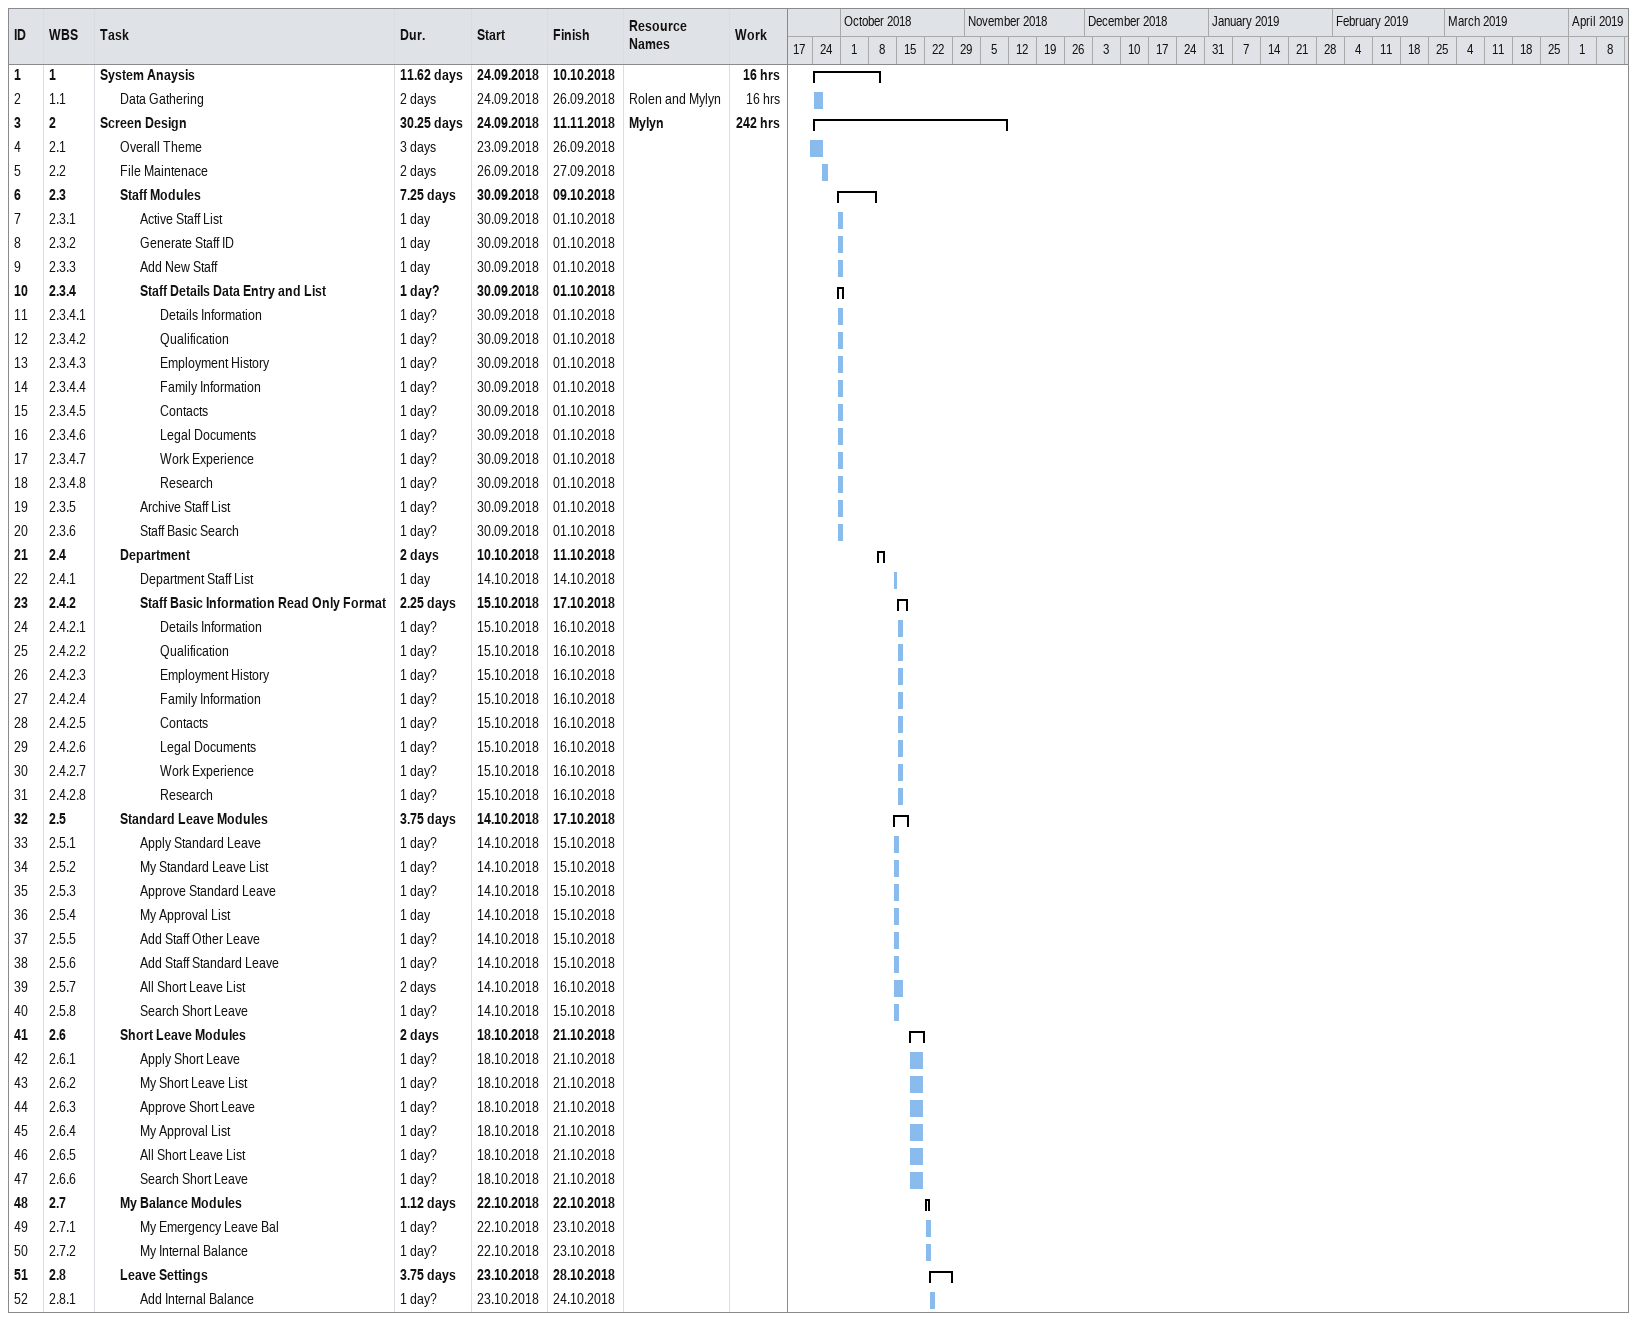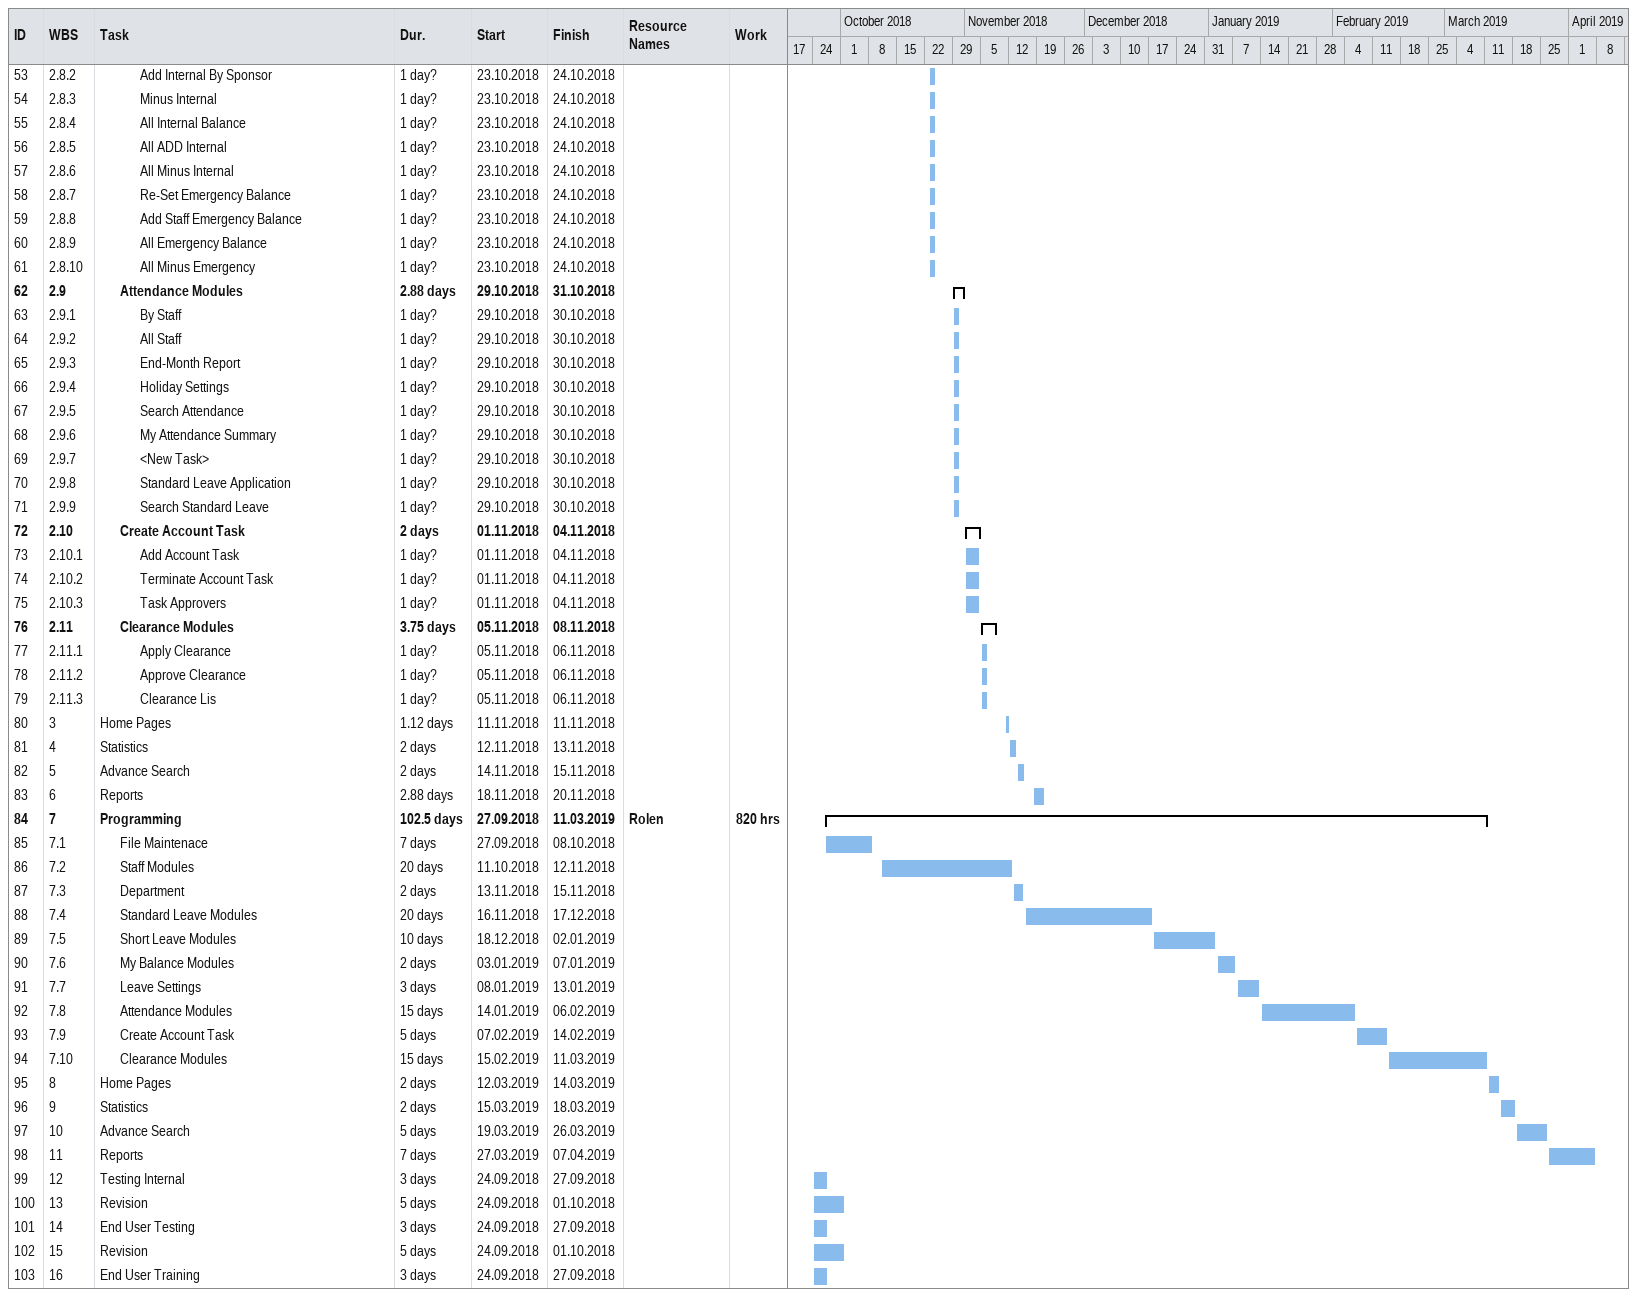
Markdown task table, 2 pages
| ID | WBS | Task | Duration | Start | Finish | Resources | Work (h) |
|---|---|---|---|---|---|---|---|
| 1 | 1 | **System Anaysis** | 11.62d | 2018-09-24 | 2018-10-10 |  | 16 |
| 2 | 1.1 | Data Gathering | 2d | 2018-09-24 | 2018-09-26 | Rolen and Mylyn | 16 |
| 3 | 2 | **Screen Design** | 30.25d | 2018-09-24 | 2018-11-11 | Mylyn | 242 |
| 4 | 2.1 | Overall Theme | 3d | 2018-09-23 | 2018-09-26 |  |  |
| 5 | 2.2 | File Maintenace | 2d | 2018-09-26 | 2018-09-27 |  |  |
| 6 | 2.3 | **Staff Modules** | 7.25d | 2018-09-30 | 2018-10-09 |  |  |
| 7 | 2.3.1 | Active Staff List | 1d | 2018-09-30 | 2018-10-01 |  |  |
| 8 | 2.3.2 | Generate Staff ID | 1d | 2018-09-30 | 2018-10-01 |  |  |
| 9 | 2.3.3 | Add New Staff | 1d | 2018-09-30 | 2018-10-01 |  |  |
| 10 | 2.3.4 | **Staff Details Data Entry and List** | 1d? | 2018-09-30 | 2018-10-01 |  |  |
| 11 | 2.3.4.1 | Details Information | 1d? | 2018-09-30 | 2018-10-01 |  |  |
| 12 | 2.3.4.2 | Qualification | 1d? | 2018-09-30 | 2018-10-01 |  |  |
| 13 | 2.3.4.3 | Employment History | 1d? | 2018-09-30 | 2018-10-01 |  |  |
| 14 | 2.3.4.4 | Family Information | 1d? | 2018-09-30 | 2018-10-01 |  |  |
| 15 | 2.3.4.5 | Contacts | 1d? | 2018-09-30 | 2018-10-01 |  |  |
| 16 | 2.3.4.6 | Legal Documents | 1d? | 2018-09-30 | 2018-10-01 |  |  |
| 17 | 2.3.4.7 | Work Experience | 1d? | 2018-09-30 | 2018-10-01 |  |  |
| 18 | 2.3.4.8 | Research | 1d? | 2018-09-30 | 2018-10-01 |  |  |
| 19 | 2.3.5 | Archive Staff List | 1d? | 2018-09-30 | 2018-10-01 |  |  |
| 20 | 2.3.6 | Staff Basic Search | 1d? | 2018-09-30 | 2018-10-01 |  |  |
| 21 | 2.4 | **Department** | 2d | 2018-10-10 | 2018-10-11 |  |  |
| 22 | 2.4.1 | Department Staff List | 1d | 2018-10-14 | 2018-10-14 |  |  |
| 23 | 2.4.2 | **Staff Basic Information Read Only Format** | 2.25d | 2018-10-15 | 2018-10-17 |  |  |
| 24 | 2.4.2.1 | Details Information | 1d? | 2018-10-15 | 2018-10-16 |  |  |
| 25 | 2.4.2.2 | Qualification | 1d? | 2018-10-15 | 2018-10-16 |  |  |
| 26 | 2.4.2.3 | Employment History | 1d? | 2018-10-15 | 2018-10-16 |  |  |
| 27 | 2.4.2.4 | Family Information | 1d? | 2018-10-15 | 2018-10-16 |  |  |
| 28 | 2.4.2.5 | Contacts | 1d? | 2018-10-15 | 2018-10-16 |  |  |
| 29 | 2.4.2.6 | Legal Documents | 1d? | 2018-10-15 | 2018-10-16 |  |  |
| 30 | 2.4.2.7 | Work Experience | 1d? | 2018-10-15 | 2018-10-16 |  |  |
| 31 | 2.4.2.8 | Research | 1d? | 2018-10-15 | 2018-10-16 |  |  |
| 32 | 2.5 | **Standard Leave Modules** | 3.75d | 2018-10-14 | 2018-10-17 |  |  |
| 33 | 2.5.1 | Apply Standard Leave | 1d? | 2018-10-14 | 2018-10-15 |  |  |
| 34 | 2.5.2 | My Standard Leave List | 1d? | 2018-10-14 | 2018-10-15 |  |  |
| 35 | 2.5.3 | Approve Standard Leave | 1d? | 2018-10-14 | 2018-10-15 |  |  |
| 36 | 2.5.4 | My Approval List | 1d | 2018-10-14 | 2018-10-15 |  |  |
| 37 | 2.5.5 | Add Staff Other Leave | 1d? | 2018-10-14 | 2018-10-15 |  |  |
| 38 | 2.5.6 | Add Staff Standard Leave | 1d? | 2018-10-14 | 2018-10-15 |  |  |
| 39 | 2.5.7 | All Short Leave List | 2d | 2018-10-14 | 2018-10-16 |  |  |
| 40 | 2.5.8 | Search Short Leave | 1d? | 2018-10-14 | 2018-10-15 |  |  |
| 41 | 2.6 | **Short Leave Modules** | 2d | 2018-10-18 | 2018-10-21 |  |  |
| 42 | 2.6.1 | Apply Short Leave | 1d? | 2018-10-18 | 2018-10-21 |  |  |
| 43 | 2.6.2 | My Short Leave List | 1d? | 2018-10-18 | 2018-10-21 |  |  |
| 44 | 2.6.3 | Approve Short Leave | 1d? | 2018-10-18 | 2018-10-21 |  |  |
| 45 | 2.6.4 | My Approval List | 1d? | 2018-10-18 | 2018-10-21 |  |  |
| 46 | 2.6.5 | All Short Leave List | 1d? | 2018-10-18 | 2018-10-21 |  |  |
| 47 | 2.6.6 | Search Short Leave | 1d? | 2018-10-18 | 2018-10-21 |  |  |
| 48 | 2.7 | **My Balance Modules** | 1.12d | 2018-10-22 | 2018-10-22 |  |  |
| 49 | 2.7.1 | My Emergency Leave Bal | 1d? | 2018-10-22 | 2018-10-23 |  |  |
| 50 | 2.7.2 | My Internal Balance | 1d? | 2018-10-22 | 2018-10-23 |  |  |
| 51 | 2.8 | **Leave Settings** | 3.75d | 2018-10-23 | 2018-10-28 |  |  |
| 52 | 2.8.1 | Add Internal Balance | 1d? | 2018-10-23 | 2018-10-24 |  |  |
| 53 | 2.8.2 | Add Internal By Sponsor | 1d? | 2018-10-23 | 2018-10-24 |  |  |
| 54 | 2.8.3 | Minus Internal | 1d? | 2018-10-23 | 2018-10-24 |  |  |
| 55 | 2.8.4 | All Internal Balance | 1d? | 2018-10-23 | 2018-10-24 |  |  |
| 56 | 2.8.5 | All ADD Internal | 1d? | 2018-10-23 | 2018-10-24 |  |  |
| 57 | 2.8.6 | All Minus Internal | 1d? | 2018-10-23 | 2018-10-24 |  |  |
| 58 | 2.8.7 | Re-Set Emergency Balance | 1d? | 2018-10-23 | 2018-10-24 |  |  |
| 59 | 2.8.8 | Add Staff Emergency Balance | 1d? | 2018-10-23 | 2018-10-24 |  |  |
| 60 | 2.8.9 | All Emergency Balance | 1d? | 2018-10-23 | 2018-10-24 |  |  |
| 61 | 2.8.10 | All Minus Emergency | 1d? | 2018-10-23 | 2018-10-24 |  |  |
| 62 | 2.9 | **Attendance Modules** | 2.88d | 2018-10-29 | 2018-10-31 |  |  |
| 63 | 2.9.1 | By Staff | 1d? | 2018-10-29 | 2018-10-30 |  |  |
| 64 | 2.9.2 | All Staff | 1d? | 2018-10-29 | 2018-10-30 |  |  |
| 65 | 2.9.3 | End-Month Report | 1d? | 2018-10-29 | 2018-10-30 |  |  |
| 66 | 2.9.4 | Holiday Settings | 1d? | 2018-10-29 | 2018-10-30 |  |  |
| 67 | 2.9.5 | Search Attendance | 1d? | 2018-10-29 | 2018-10-30 |  |  |
| 68 | 2.9.6 | My Attendance Summary | 1d? | 2018-10-29 | 2018-10-30 |  |  |
| 69 | 2.9.7 | <New Task> | 1d? | 2018-10-29 | 2018-10-30 |  |  |
| 70 | 2.9.8 | Standard Leave Application | 1d? | 2018-10-29 | 2018-10-30 |  |  |
| 71 | 2.9.9 | Search Standard Leave | 1d? | 2018-10-29 | 2018-10-30 |  |  |
| 72 | 2.10 | **Create Account Task** | 2d | 2018-11-01 | 2018-11-04 |  |  |
| 73 | 2.10.1 | Add Account Task | 1d? | 2018-11-01 | 2018-11-04 |  |  |
| 74 | 2.10.2 | Terminate Account Task | 1d? | 2018-11-01 | 2018-11-04 |  |  |
| 75 | 2.10.3 | Task Approvers | 1d? | 2018-11-01 | 2018-11-04 |  |  |
| 76 | 2.11 | **Clearance Modules** | 3.75d | 2018-11-05 | 2018-11-08 |  |  |
| 77 | 2.11.1 | Apply Clearance | 1d? | 2018-11-05 | 2018-11-06 |  |  |
| 78 | 2.11.2 | Approve Clearance | 1d? | 2018-11-05 | 2018-11-06 |  |  |
| 79 | 2.11.3 | Clearance Lis | 1d? | 2018-11-05 | 2018-11-06 |  |  |
| 80 | 3 | Home Pages | 1.12d | 2018-11-11 | 2018-11-11 |  |  |
| 81 | 4 | Statistics | 2d | 2018-11-12 | 2018-11-13 |  |  |
| 82 | 5 | Advance Search | 2d | 2018-11-14 | 2018-11-15 |  |  |
| 83 | 6 | Reports | 2.88d | 2018-11-18 | 2018-11-20 |  |  |
| 84 | 7 | **Programming** | 102.5d | 2018-09-27 | 2019-03-11 | Rolen | 820 |
| 85 | 7.1 | File Maintenace | 7d | 2018-09-27 | 2018-10-08 |  |  |
| 86 | 7.2 | Staff Modules | 20d | 2018-10-11 | 2018-11-12 |  |  |
| 87 | 7.3 | Department | 2d | 2018-11-13 | 2018-11-15 |  |  |
| 88 | 7.4 | Standard Leave Modules | 20d | 2018-11-16 | 2018-12-17 |  |  |
| 89 | 7.5 | Short Leave Modules | 10d | 2018-12-18 | 2019-01-02 |  |  |
| 90 | 7.6 | My Balance Modules | 2d | 2019-01-03 | 2019-01-07 |  |  |
| 91 | 7.7 | Leave Settings | 3d | 2019-01-08 | 2019-01-13 |  |  |
| 92 | 7.8 | Attendance Modules | 15d | 2019-01-14 | 2019-02-06 |  |  |
| 93 | 7.9 | Create Account Task | 5d | 2019-02-07 | 2019-02-14 |  |  |
| 94 | 7.10 | Clearance Modules | 15d | 2019-02-15 | 2019-03-11 |  |  |
| 95 | 8 | Home Pages | 2d | 2019-03-12 | 2019-03-14 |  |  |
| 96 | 9 | Statistics | 2d | 2019-03-15 | 2019-03-18 |  |  |
| 97 | 10 | Advance Search | 5d | 2019-03-19 | 2019-03-26 |  |  |
| 98 | 11 | Reports | 7d | 2019-03-27 | 2019-04-07 |  |  |
| 99 | 12 | Testing Internal | 3d | 2018-09-24 | 2018-09-27 |  |  |
| 100 | 13 | Revision | 5d | 2018-09-24 | 2018-10-01 |  |  |
| 101 | 14 | End User Testing | 3d | 2018-09-24 | 2018-09-27 |  |  |
| 102 | 15 | Revision | 5d | 2018-09-24 | 2018-10-01 |  |  |
| 103 | 16 | End User Training | 3d | 2018-09-24 | 2018-09-27 |  |  |
